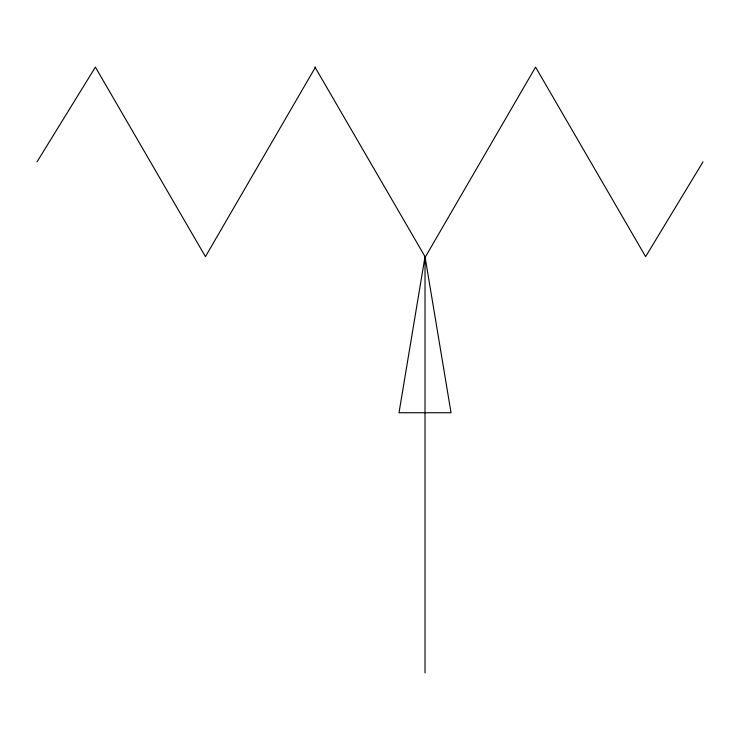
<?xml version="1.0" encoding="UTF-8"?>
<svg xmlns="http://www.w3.org/2000/svg" width="740" height="740" viewBox="0 0 740 740"><rect width="100%" height="100%" fill="white"/><g stroke="black" fill="none" stroke-linecap="round" stroke-linejoin="round"><path stroke-width="1.11" d="M315.49 67.109L205.442 256.641L95.395 67.109L37 161.875M425.537 256.641L535.575 67.109L645.622 256.641L703 161.875M314.981 67.109L425.019 256.641L451.039 412.735L399.008 412.735L425.019 256.641L425.019 672.891"/></g></svg>
